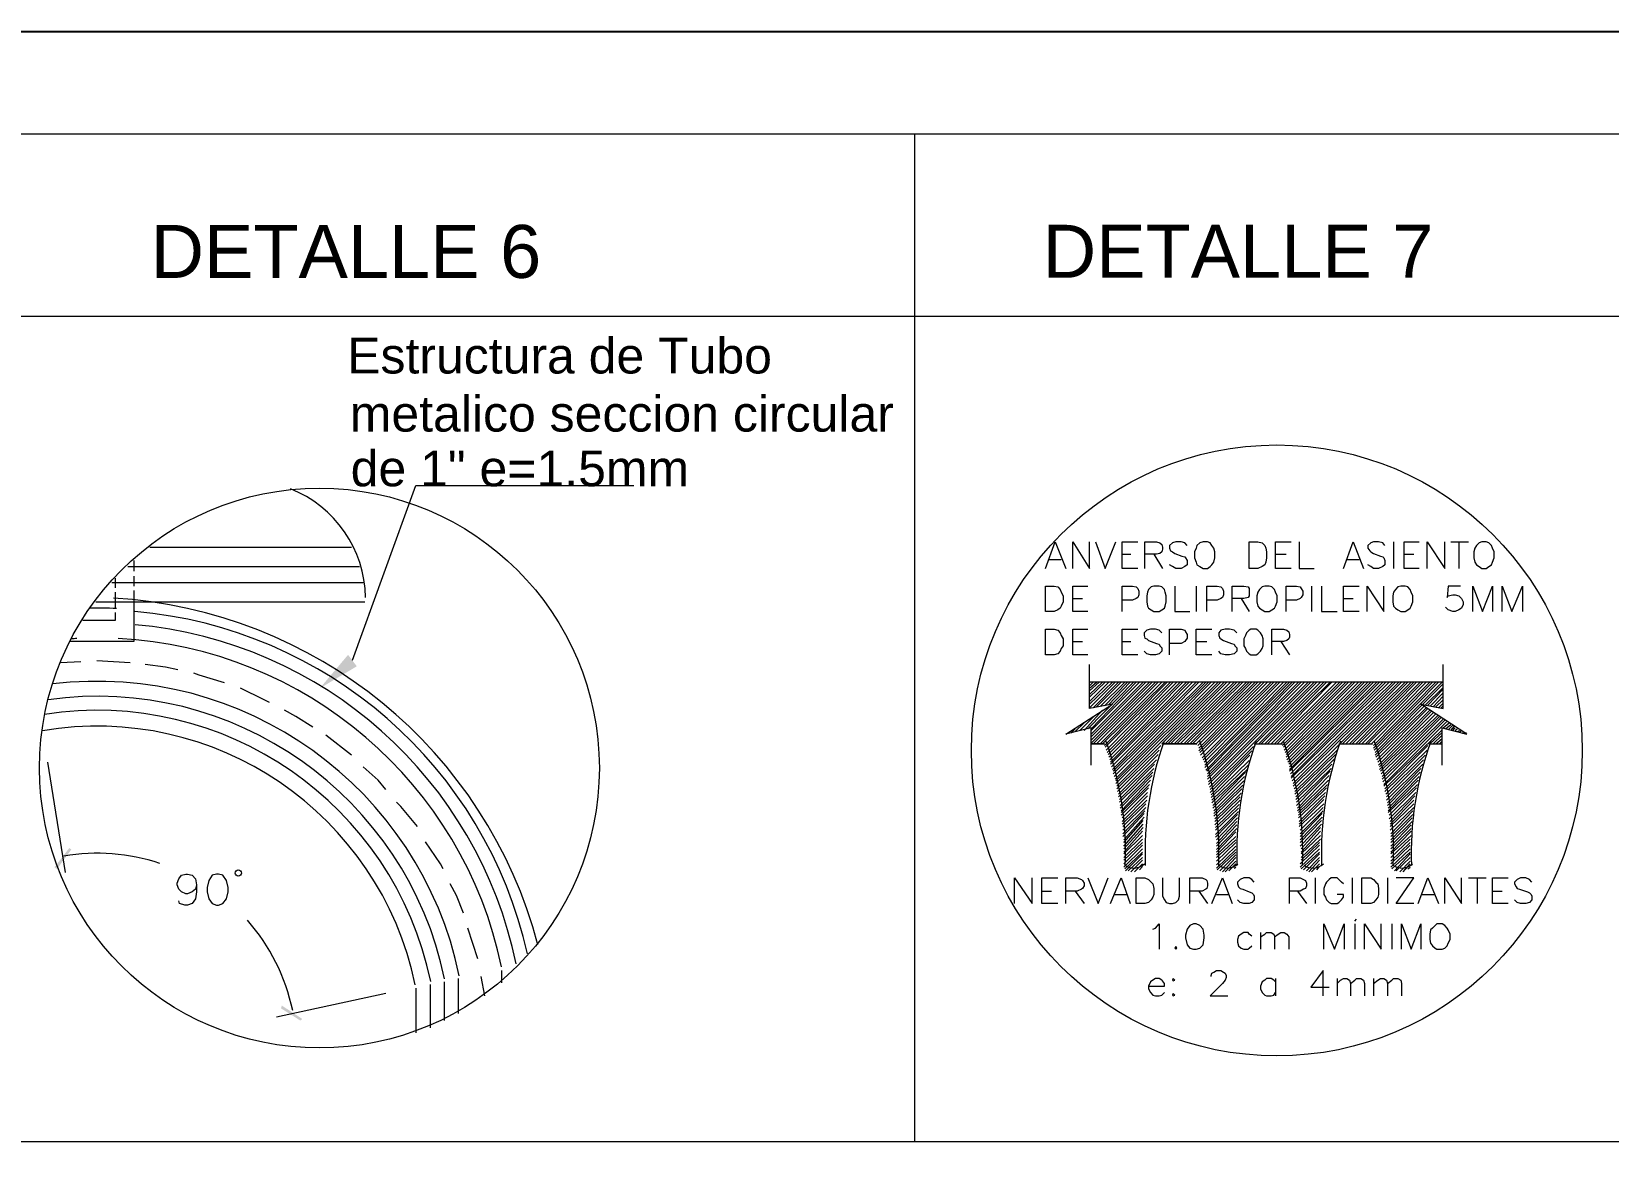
# Model space of a CAD drawing. Header units: inches. Extents: x 0.22 to 6.49, y 0.27 to 4.47.
# Drawn here: x 4.483 to 5.694, y 3.601 to 4.474 of the extents above; entities that cross this region are included whole.
import ezdxf

# ---------------------------------------------------------------- set-up
doc = ezdxf.new("R2010")
doc.units = ezdxf.units.IN
doc.header["$MEASUREMENT"] = 0
for name, color, linetype in [('PDF_PDF10_PDF9_PDF3_PDF5_0', 7, 'Continuous'), ('PDF_PDF10_PDF9_PDF3_PDF5_COTAS', 7, 'Continuous'), ('PDF_PDF10_PDF9_PDF3_PDF5_COTAS-01', 7, 'Continuous'), ('PDF_PDF10_PDF9_PDF3_PDF5_PIEZAS', 7, 'Continuous'), ('PDF_PDF10_PDF9_PDF3_PDF5_TEXTO', 7, 'Continuous'), ('PDF_Texto', 7, 'Continuous')]:
    doc.layers.add(name, color=color, linetype=linetype)
doc.layers.add('PDF_PDF10_PDF9_PDF3_PDF5_LINEAS COMPLEMENTARIAS', color=7, linetype='Continuous', true_color=0x7f7f7f)
doc.styles.add('PDF Arial', font='arial.ttf')

msp = doc.modelspace()

# ---------------------------------------------------------------- linework, layer by layer
at = {"layer": 'PDF_PDF10_PDF9_PDF3_PDF5_0', "lineweight": 5}
for points in [[(0.2955, 3.6222), (0.2955, 4.3958), (6.4104, 4.3958)], [(4.7888, 3.7427), (4.7888, 3.7095)], [(4.7996, 3.7447), (4.7996, 3.715)], [(4.8105, 3.7474), (4.8105, 3.7204)]]:
    msp.add_lwpolyline(points, dxfattribs=at)
at = {"layer": 'PDF_PDF10_PDF9_PDF3_PDF5_0', "lineweight": 13}
for points in [[(4.7293, 3.9918), (4.778, 4.1258)], [(4.5614, 4.0682), (4.5614, 4.0601)], [(4.5736, 4.0784), (4.7286, 4.0784)], [(4.5567, 4.0635), (4.7347, 4.0635)], [(4.5614, 4.0561), (4.5614, 4.0486)], [(4.5614, 4.0452), (4.5614, 4.0364), (4.5614, 4.006), (4.5127, 4.006)], [(4.5445, 4.0513), (4.7374, 4.0513)], [(4.5472, 4.0547), (4.5472, 4.0473)], [(4.5472, 4.0439), (4.5472, 4.0364), (4.5472, 4.031)], [(4.5472, 4.0283), (4.5472, 4.0222), (4.5222, 4.0222)]]:
    msp.add_lwpolyline(points, dxfattribs=at)
at = {"layer": 'PDF_PDF10_PDF9_PDF3_PDF5_0', "lineweight": 18}
for points in [[(4.5323, 4.0364), (4.7387, 4.0364)], [(4.5208, 3.9904), (4.5052, 3.9897)], [(4.5587, 3.9897), (4.533, 3.9911)], [(4.5952, 3.9843), (4.5858, 3.9864), (4.5702, 3.9884)], [(4.6311, 3.9742), (4.6115, 3.9803), (4.6074, 3.9816)], [(4.6656, 3.9593), (4.6616, 3.9613), (4.6433, 3.9701)], [(4.6988, 3.9403), (4.6859, 3.9485), (4.6771, 3.9532)], [(4.7286, 3.9187), (4.7089, 3.9342)], [(4.755, 3.8923), (4.7489, 3.8997), (4.7374, 3.9099)], [(4.7793, 3.8639), (4.7665, 3.8794), (4.7631, 3.8828)], [(4.799, 3.8314), (4.7969, 3.8354), (4.7854, 3.8523)], [(4.8145, 3.7975), (4.8091, 3.8111), (4.8044, 3.8199)], [(4.8254, 3.7623), (4.8179, 3.786)], [(4.8436, 3.7535), (4.8436, 3.7441)], [(4.8308, 3.7339), (4.8281, 3.7488)], [(4.778, 3.74), (4.778, 3.7055)]]:
    msp.add_lwpolyline(points, dxfattribs=at)
at = {"layer": 'PDF_PDF10_PDF9_PDF3_PDF5_0', "lineweight": 5}
for centre, radius in [((5.4389, 3.9224), 0.2345), ((4.7039, 3.9089), 0.2149)]:
    msp.add_circle(centre, radius, dxfattribs=at)
at = {"layer": 'PDF_PDF10_PDF9_PDF3_PDF5_0', "lineweight": 18}
for centre, radius, start, end in [((4.6477, 4.0381), 0.0917, 1.1314, 68.2747), ((4.5252, 3.6815), 0.3584, 14.8095, 86.6822), ((4.5333, 3.6916), 0.2494, 11.7719, 99.7119)]:
    msp.add_arc(centre, radius, start, end, dxfattribs=at)
at = {"layer": 'PDF_PDF10_PDF9_PDF3_PDF5_0', "lineweight": 5}
for centre, radius, start, end in [((4.5333, 3.6928), 0.3389, 87.5017, 91.0545), ((4.5333, 3.6916), 0.3387, 12.7168, 85.1), ((4.5342, 3.6823), 0.3264, 92.9234, 93.6086), ((4.5333, 3.6916), 0.3171, 11.7718, 87.0777), ((4.5333, 3.6916), 0.3286, 11.7718, 84.9299), ((4.5333, 3.6916), 0.2839, 11.7444, 96.9434), ((4.5333, 3.6916), 0.2724, 11.7719, 97.9541), ((4.5333, 3.6916), 0.2616, 11.772, 98.8714)]:
    msp.add_arc(centre, radius, start, end, dxfattribs=at)
at = {"layer": 'PDF_PDF10_PDF9_PDF3_PDF5_0', "transparency": 33554559}
msp.add_solid([(4.7326, 3.987), (4.7042, 3.9701), (4.7259, 3.9958)], dxfattribs=at)
at = {"layer": 'PDF_PDF10_PDF9_PDF3_PDF5_COTAS', "lineweight": 5}
msp.add_lwpolyline([(0.2955, 4.3958), (6.4152, 4.3958), (6.4152, 0.3492), (0.2955, 0.3492)], close=True, dxfattribs=at)
at = {"layer": 'PDF_PDF10_PDF9_PDF3_PDF5_COTAS-01', "lineweight": 13}
for points in [[(4.778, 4.1258), (4.9452, 4.1258)], [(5.2964, 3.9112), (5.2964, 3.9397), (5.2768, 3.9349), (5.3127, 3.9579), (5.2951, 3.9545), (5.2951, 3.9884)], [(5.5658, 3.9112), (5.5658, 3.9397), (5.5847, 3.9349), (5.5495, 3.9579), (5.5665, 3.9545), (5.5665, 3.9884)], [(5.2937, 3.939), (5.3289, 3.9748)], [(5.5665, 3.9748), (5.2951, 3.9748), (5.2957, 3.9748)], [(5.2951, 3.9721), (5.2978, 3.9748)], [(5.2951, 3.9701), (5.3005, 3.9748)], [(5.2951, 3.9681), (5.3025, 3.9748)], [(5.2951, 3.9654), (5.3052, 3.9748)], [(5.2951, 3.9633), (5.3072, 3.9748)], [(5.2951, 3.96), (5.3099, 3.9748)], [(5.2951, 3.9579), (5.3127, 3.9748)], [(5.2951, 3.9552), (5.3147, 3.9748)], [(5.2964, 3.939), (5.3309, 3.9748)], [(5.2964, 3.9376), (5.3336, 3.9748)], [(5.2964, 3.9349), (5.3363, 3.9748)], [(5.2964, 3.9329), (5.3384, 3.9748)], [(5.2964, 3.9302), (5.3411, 3.9748)], [(5.2964, 3.9281), (5.3431, 3.9748)], [(5.2978, 3.9552), (5.3174, 3.9748)], [(5.2978, 3.9275), (5.3458, 3.9748)], [(5.3005, 3.9559), (5.3194, 3.9748)], [(5.3005, 3.9275), (5.3478, 3.9748)], [(5.3032, 3.9275), (5.3506, 3.9748)], [(5.3039, 3.9566), (5.3221, 3.9748)], [(5.3052, 3.9275), (5.3533, 3.9748)], [(5.3066, 3.9566), (5.3242, 3.9748)], [(5.3066, 3.9261), (5.3546, 3.9748)], [(5.3072, 3.9248), (5.3573, 3.9748)], [(5.3079, 3.9227), (5.3594, 3.9748)], [(5.3086, 3.9207), (5.3621, 3.9748)], [(5.3093, 3.9572), (5.3262, 3.9748)], [(5.3093, 3.9193), (5.3648, 3.9748)], [(5.3099, 3.9173), (5.3668, 3.9748)], [(5.3106, 3.9153), (5.3695, 3.9748)], [(5.3113, 3.9133), (5.3715, 3.9748)], [(5.3113, 3.9119), (5.3742, 3.9748)], [(5.312, 3.9099), (5.377, 3.9748)], [(5.3127, 3.9078), (5.379, 3.9748)], [(5.3133, 3.9065), (5.3824, 3.9748)], [(5.3133, 3.9045), (5.3844, 3.9748)], [(5.314, 3.9024), (5.3864, 3.9748)], [(5.3147, 3.9004), (5.3885, 3.9748)], [(5.3154, 3.899), (5.3912, 3.9748)], [(5.3154, 3.897), (5.3939, 3.9748)], [(5.316, 3.895), (5.3959, 3.9748)], [(5.3506, 3.9275), (5.3776, 3.9275), (5.3506, 3.9275), (5.3986, 3.9748)], [(5.3533, 3.9275), (5.4006, 3.9748)], [(5.3553, 3.9275), (5.4033, 3.9748)], [(5.3573, 3.9275), (5.4061, 3.9748)], [(5.36, 3.9275), (5.4081, 3.9748)], [(5.3621, 3.9275), (5.4108, 3.9748)], [(5.3648, 3.9275), (5.4128, 3.9748)], [(5.3675, 3.9275), (5.4155, 3.9748)], [(5.3695, 3.9275), (5.4176, 3.9748)], [(5.3722, 3.9275), (5.4196, 3.9748)], [(5.3742, 3.9275), (5.4223, 3.9748)], [(5.377, 3.9275), (5.4243, 3.9748)], [(5.3783, 3.9261), (5.427, 3.9748)], [(5.379, 3.9241), (5.4291, 3.9748)], [(5.379, 3.9221), (5.4318, 3.9748)], [(5.3797, 3.9207), (5.4345, 3.9748)], [(5.3803, 3.9187), (5.4365, 3.9748)], [(5.3817, 3.9166), (5.4392, 3.9748)], [(5.3824, 3.9153), (5.4412, 3.9748)], [(5.383, 3.9133), (5.444, 3.9748)], [(5.3837, 3.9112), (5.4467, 3.9748)], [(5.3837, 3.9092), (5.4487, 3.9748)], [(5.3844, 3.9072), (5.4507, 3.9748)], [(5.3851, 3.9065), (5.4528, 3.9748)], [(5.3857, 3.9045), (5.4555, 3.9748)], [(5.3857, 3.9024), (5.4575, 3.9748)], [(5.3857, 3.9004), (5.4602, 3.9748)], [(5.3864, 3.8984), (5.4629, 3.9748)], [(5.3864, 3.8963), (5.4649, 3.9748)], [(5.3871, 3.8943), (5.4676, 3.9748)], [(5.4223, 3.9275), (5.4697, 3.9748)], [(5.425, 3.9275), (5.4724, 3.9748)], [(5.427, 3.9275), (5.4751, 3.9748)], [(5.4297, 3.9275), (5.4771, 3.9748)], [(5.4318, 3.9275), (5.4798, 3.9748)], [(5.4345, 3.9275), (5.4812, 3.9748)], [(5.4372, 3.9275), (5.4846, 3.9748)], [(5.4392, 3.9275), (5.4873, 3.9748)], [(5.4419, 3.9275), (5.4893, 3.9748)], [(5.4433, 3.9261), (5.492, 3.9748)], [(5.444, 3.9248), (5.494, 3.9748)], [(5.4446, 3.9227), (5.4967, 3.9748)], [(5.4453, 3.9207), (5.4988, 3.9748)], [(5.446, 3.9193), (5.5015, 3.9748)], [(5.446, 3.9173), (5.5042, 3.9748)], [(5.4467, 3.9153), (5.5062, 3.9748)], [(5.4473, 3.9133), (5.5089, 3.9748)], [(5.448, 3.9119), (5.511, 3.9748)], [(5.4487, 3.9099), (5.513, 3.9748)], [(5.4487, 3.9078), (5.5157, 3.9748)], [(5.4487, 3.9065), (5.5177, 3.9748)], [(5.4494, 3.9045), (5.5204, 3.9748)], [(5.45, 3.9024), (5.5225, 3.9748)], [(5.45, 3.9011), (5.5252, 3.9748)], [(5.4507, 3.899), (5.5279, 3.9748)], [(5.4514, 3.897), (5.5299, 3.9748)], [(5.4514, 3.895), (5.5326, 3.9748)], [(5.4873, 3.9275), (5.5346, 3.9748)], [(5.4893, 3.9275), (5.5374, 3.9748)], [(5.492, 3.9275), (5.5394, 3.9748)], [(5.4947, 3.9275), (5.5421, 3.9748)], [(5.4967, 3.9275), (5.5441, 3.9748)], [(5.4995, 3.9275), (5.5462, 3.9748)], [(5.5015, 3.9275), (5.5489, 3.9748)], [(5.5042, 3.9275), (5.5509, 3.9748)], [(5.5069, 3.9275), (5.5536, 3.9748)], [(5.5089, 3.9275), (5.5563, 3.9748)], [(5.5116, 3.9275), (5.5583, 3.9748)], [(5.513, 3.9261), (5.561, 3.9748)], [(5.513, 3.9241), (5.5631, 3.9748)], [(5.5137, 3.9227), (5.5658, 3.9748)], [(5.5509, 3.9579), (5.5665, 3.9735)], [(5.5529, 3.9572), (5.5665, 3.9708)], [(5.5549, 3.9572), (5.5665, 3.9694)], [(5.557, 3.9566), (5.5665, 3.9667)], [(5.559, 3.9559), (5.5665, 3.964)], [(5.561, 3.9559), (5.5665, 3.9613)], [(5.2876, 3.9376), (5.2984, 3.9485)], [(5.291, 3.9376), (5.3052, 3.9532)], [(5.5143, 3.9207), (5.5502, 3.9572)], [(5.5143, 3.9187), (5.5522, 3.9566)], [(5.515, 3.9173), (5.5536, 3.9552)], [(5.5157, 3.9153), (5.5549, 3.9545)], [(5.5164, 3.9133), (5.5563, 3.9532)], [(5.517, 3.9112), (5.5577, 3.9525)], [(5.5177, 3.9099), (5.559, 3.9512)], [(5.5177, 3.9078), (5.561, 3.9505)], [(5.5184, 3.9065), (5.5624, 3.9491)], [(5.5191, 3.9045), (5.5637, 3.9485)], [(5.5198, 3.9024), (5.5651, 3.9478)], [(5.5631, 3.9552), (5.5665, 3.9586)], [(5.5651, 3.9552), (5.5665, 3.9566)], [(5.2808, 3.9356), (5.2842, 3.939)], [(5.2842, 3.9369), (5.291, 3.9437)], [(5.5198, 3.9004), (5.5665, 3.9464)], [(5.5204, 3.8984), (5.5678, 3.9457)], [(5.5211, 3.8963), (5.5692, 3.9444)], [(5.5211, 3.895), (5.5658, 3.9383)], [(5.5563, 3.9275), (5.5658, 3.9363)], [(5.5665, 3.9397), (5.5712, 3.9437)], [(5.5685, 3.939), (5.5725, 3.9424)], [(5.5705, 3.9383), (5.5739, 3.9417)], [(5.5725, 3.9376), (5.5753, 3.941)], [(5.5739, 3.9376), (5.5759, 3.9397)], [(5.5759, 3.9376), (5.5773, 3.939)], [(5.5773, 3.9369), (5.5793, 3.9376)], [(5.5793, 3.9363), (5.5807, 3.9376)], [(5.5813, 3.9356), (5.582, 3.9363)], [(5.3066, 3.9275), (5.2964, 3.9275), (5.3066, 3.9275)], [(5.316, 3.893), (5.3499, 3.9261)], [(5.3167, 3.8909), (5.3485, 3.9227)], [(5.3878, 3.8923), (5.4209, 3.9254)], [(5.4216, 3.9275), (5.4433, 3.9275)], [(5.4521, 3.893), (5.4866, 3.9268)], [(5.4528, 3.8909), (5.4852, 3.9227)], [(5.4866, 3.9275), (5.5123, 3.9275)], [(5.5218, 3.893), (5.5549, 3.9261)], [(5.5218, 3.8909), (5.5543, 3.9227)], [(5.5556, 3.9275), (5.5658, 3.9275)], [(5.559, 3.9275), (5.5658, 3.9342)], [(5.561, 3.9275), (5.5658, 3.9315)], [(5.5637, 3.9275), (5.5658, 3.9295)], [(4.4951, 3.9133), (4.5086, 3.8287)], [(5.3174, 3.8889), (5.3478, 3.9193)], [(5.3174, 3.8869), (5.3465, 3.9153)], [(5.3181, 3.8848), (5.3451, 3.9119)], [(5.3878, 3.8902), (5.4196, 3.9221)], [(5.3885, 3.8882), (5.4182, 3.9187)], [(5.3885, 3.8862), (5.4176, 3.9146)], [(5.3891, 3.8842), (5.4169, 3.9112)], [(5.4528, 3.8889), (5.4839, 3.9193)], [(5.4534, 3.8869), (5.4832, 3.916)], [(5.4534, 3.8848), (5.4812, 3.9119)], [(5.5225, 3.8889), (5.5529, 3.9187)], [(5.5231, 3.8869), (5.5516, 3.9153)], [(5.5231, 3.8842), (5.5509, 3.9119)], [(5.3181, 3.8828), (5.3445, 3.9085)], [(5.3187, 3.8801), (5.3438, 3.9058)], [(5.3187, 3.8781), (5.3431, 3.9031)], [(5.3194, 3.876), (5.3418, 3.8997)], [(5.3891, 3.8821), (5.4162, 3.9078)], [(5.3898, 3.8801), (5.4149, 3.9058)], [(5.3898, 3.8781), (5.4142, 3.9024)], [(5.3905, 3.876), (5.4135, 3.899)], [(5.4541, 3.8828), (5.4805, 3.9085)], [(5.4541, 3.8801), (5.4798, 3.9065)], [(5.4548, 3.8781), (5.4791, 3.9031)], [(5.4548, 3.876), (5.4785, 3.8997)], [(5.5238, 3.8821), (5.5495, 3.9085)], [(5.5238, 3.8801), (5.5489, 3.9058)], [(5.5245, 3.8781), (5.5482, 3.9024)], [(5.5245, 3.876), (5.5475, 3.8997)], [(5.3194, 3.8747), (5.3411, 3.8963)], [(5.3194, 3.8726), (5.3404, 3.8936)], [(5.3201, 3.8706), (5.3397, 3.8902)], [(5.3201, 3.8679), (5.3397, 3.8875)], [(5.3905, 3.874), (5.4128, 3.8957)], [(5.3905, 3.872), (5.4121, 3.893)], [(5.3912, 3.8699), (5.4115, 3.8896)], [(5.3912, 3.8679), (5.4108, 3.8869)], [(5.4555, 3.8747), (5.4778, 3.8963)], [(5.4555, 3.8726), (5.4771, 3.8936)], [(5.4555, 3.8706), (5.4764, 3.8902)], [(5.4561, 3.8679), (5.4758, 3.8875)], [(5.5245, 3.8747), (5.5468, 3.8963)], [(5.5252, 3.8726), (5.5462, 3.8936)], [(5.5252, 3.8699), (5.5455, 3.8902)], [(5.5258, 3.8679), (5.5448, 3.8875)], [(5.3201, 3.8659), (5.339, 3.8842)], [(5.3208, 3.8639), (5.3384, 3.8814)], [(5.3208, 3.8611), (5.3384, 3.8787)], [(5.3208, 3.8584), (5.3377, 3.876)], [(5.3208, 3.8564), (5.337, 3.874)], [(5.3912, 3.8652), (5.4108, 3.8842)], [(5.3918, 3.8632), (5.4101, 3.8808)], [(5.3918, 3.8611), (5.4094, 3.8781)], [(5.3918, 3.8578), (5.4094, 3.8754)], [(5.4561, 3.8659), (5.4751, 3.8848)], [(5.4561, 3.8639), (5.4751, 3.8814)], [(5.4568, 3.8611), (5.4744, 3.8787)], [(5.4568, 3.8584), (5.4744, 3.876)], [(5.4568, 3.8564), (5.4737, 3.874)], [(5.5258, 3.8659), (5.5441, 3.8842)], [(5.5258, 3.8639), (5.5441, 3.8814)], [(5.5258, 3.8611), (5.5441, 3.8787)], [(5.5265, 3.8584), (5.5434, 3.876)], [(5.3215, 3.8537), (5.337, 3.8713)], [(5.3215, 3.8517), (5.3363, 3.8686)], [(5.3215, 3.849), (5.3363, 3.8659)], [(5.3215, 3.8469), (5.3363, 3.8632)], [(5.3918, 3.8557), (5.4088, 3.8733)], [(5.3925, 3.8537), (5.4088, 3.8706)], [(5.3925, 3.851), (5.4081, 3.8679)], [(5.3925, 3.849), (5.4081, 3.8652)], [(5.3925, 3.8463), (5.4081, 3.8625)], [(5.4568, 3.8537), (5.4737, 3.8713)], [(5.4568, 3.8517), (5.4731, 3.8686)], [(5.4568, 3.849), (5.4731, 3.8659)], [(5.4575, 3.8469), (5.4724, 3.8632)], [(5.5265, 3.8564), (5.5434, 3.8733)], [(5.5265, 3.8537), (5.5428, 3.8706)], [(5.5265, 3.8517), (5.5428, 3.8679)], [(5.5265, 3.849), (5.5421, 3.8652)], [(5.5265, 3.8469), (5.5421, 3.8625)], [(5.3215, 3.8442), (5.3357, 3.8605)], [(5.3215, 3.8429), (5.3357, 3.8571)], [(5.3215, 3.8402), (5.3357, 3.8544)], [(5.3215, 3.8381), (5.3357, 3.8517)], [(5.3925, 3.8442), (5.4074, 3.8598)], [(5.3925, 3.8422), (5.4074, 3.8564)], [(5.3925, 3.8402), (5.4074, 3.8537)], [(5.3925, 3.8375), (5.4074, 3.8517)], [(5.4575, 3.8442), (5.4724, 3.8605)], [(5.4575, 3.8429), (5.4724, 3.8571)], [(5.4575, 3.8402), (5.4724, 3.8544)], [(5.4575, 3.8381), (5.4717, 3.8517)], [(5.5265, 3.8442), (5.5421, 3.8605)], [(5.5265, 3.8429), (5.5421, 3.8571)], [(5.5265, 3.8402), (5.5414, 3.8544)], [(5.5265, 3.8375), (5.5414, 3.8517)], [(5.3215, 3.8354), (5.3357, 3.8496)], [(5.3215, 3.8327), (5.3357, 3.8469)], [(5.3221, 3.8314), (5.3357, 3.8442)], [(5.3228, 3.83), (5.3357, 3.8429)], [(5.3248, 3.83), (5.3357, 3.8402)], [(5.3269, 3.8293), (5.3357, 3.8381)], [(5.3925, 3.8347), (5.4074, 3.849)], [(5.3925, 3.832), (5.4074, 3.8463)], [(5.3932, 3.8307), (5.4074, 3.8442)], [(5.3952, 3.83), (5.4074, 3.8422)], [(5.3973, 3.8293), (5.4074, 3.8402)], [(5.4568, 3.8354), (5.4717, 3.8496)], [(5.4568, 3.8327), (5.4717, 3.8469)], [(5.4575, 3.8314), (5.4717, 3.8442)], [(5.4595, 3.8307), (5.4717, 3.8429)], [(5.4616, 3.83), (5.4717, 3.8402)], [(5.4636, 3.8293), (5.4717, 3.8381)], [(5.5265, 3.8354), (5.5414, 3.8496)], [(5.5265, 3.8327), (5.5414, 3.8469)], [(5.5272, 3.8314), (5.5414, 3.8442)], [(5.5292, 3.83), (5.5414, 3.8429)], [(5.5306, 3.83), (5.5414, 3.8402)], [(5.3296, 3.8293), (5.3357, 3.8354)], [(5.3336, 3.8307), (5.3357, 3.8334)], [(5.3993, 3.8293), (5.4074, 3.8375)], [(5.402, 3.83), (5.4074, 3.8354)], [(5.4061, 3.832), (5.4074, 3.8327)], [(5.4656, 3.8293), (5.4717, 3.8354)], [(5.4697, 3.8307), (5.4717, 3.8334)], [(5.5333, 3.8293), (5.5414, 3.8375)], [(5.536, 3.8293), (5.5414, 3.8354)], [(5.5394, 3.8314), (5.5414, 3.8327)], [(4.755, 3.7359), (4.671, 3.7177)]]:
    msp.add_lwpolyline(points, dxfattribs=at)
at = {"layer": 'PDF_PDF10_PDF9_PDF3_PDF5_COTAS-01', "lineweight": 18}
msp.add_lwpolyline([(4.6095, 3.8192), (4.6088, 3.8158), (4.6061, 3.8138), (4.6027, 3.8124), (4.6013, 3.8124), (4.598, 3.8138), (4.5959, 3.8158), (4.5946, 3.8192), (4.5946, 3.8205), (4.5959, 3.8239), (4.598, 3.8266), (4.6013, 3.8273), (4.6027, 3.8273), (4.6061, 3.8266), (4.6088, 3.8239), (4.6095, 3.8192), (4.6095, 3.8138), (4.6088, 3.8084), (4.6061, 3.805), (4.6027, 3.8036), (4.6007, 3.8036), (4.5966, 3.805), (4.5959, 3.807)], dxfattribs=at)
msp.add_lwpolyline([(4.625, 3.8273), (4.6216, 3.8266), (4.6189, 3.8226), (4.6176, 3.8172), (4.6176, 3.8138), (4.6189, 3.8084), (4.6216, 3.805), (4.625, 3.8036), (4.6264, 3.8036), (4.6298, 3.805), (4.6325, 3.8084), (4.6338, 3.8138), (4.6338, 3.8172), (4.6325, 3.8226), (4.6298, 3.8266), (4.6264, 3.8273)], close=True, dxfattribs=at)
msp.add_circle((4.6416, 3.8283), 0.00237, dxfattribs=at)
at = {"layer": 'PDF_PDF10_PDF9_PDF3_PDF5_COTAS-01', "lineweight": 13}
for centre, radius, start, end in [((5.0707, 3.8439), 0.2521, 357.7369, 19.8136), ((5.5898, 3.8446), 0.2521, 160.3182, 182.3948), ((5.1424, 3.8446), 0.2521, 357.6052, 19.6818), ((5.6602, 3.8439), 0.2521, 160.1864, 182.2631), ((5.2067, 3.8446), 0.2521, 357.6052, 19.6818), ((5.7252, 3.8446), 0.2521, 160.3182, 182.3948), ((5.2764, 3.8446), 0.2521, 357.561, 19.638), ((5.7942, 3.8439), 0.2521, 160.1864, 182.2631), ((4.5333, 3.6916), 0.1519, 71.5379, 99.7115), ((5.3292, 3.8439), 0.0118, 233.7933, 313.0393), ((5.401, 3.8439), 0.0118, 233.7933, 313.0393), ((5.4666, 3.8439), 0.0118, 233.7933, 313.0393), ((5.535, 3.8439), 0.0118, 233.7933, 313.0393), ((4.5347, 3.6916), 0.1519, 11.8324, 41.4018)]:
    msp.add_arc(centre, radius, start, end, dxfattribs=at)
at = {"layer": 'PDF_PDF10_PDF9_PDF3_PDF5_COTAS-01', "transparency": 33554559}
for points in [[(5.5841, 3.9363), (5.5847, 3.9356), (5.5834, 3.9356)], [(5.5847, 3.9356), (5.5834, 3.9356), (5.5847, 3.9349)], [(5.5834, 3.9356), (5.5847, 3.9349), (5.5841, 3.9349)], [(5.5847, 3.9363), (5.5841, 3.9363), (5.5847, 3.9356)], [(4.512, 3.8476), (4.5025, 3.8314), (4.5005, 3.8327)], [(4.5134, 3.8463), (4.512, 3.8476), (4.5025, 3.8314)], [(4.6751, 3.7265), (4.6744, 3.7244), (4.6907, 3.7163)], [(4.6744, 3.7244), (4.6907, 3.7163), (4.6893, 3.715)]]:
    msp.add_solid(points, dxfattribs=at)
at = {"layer": 'PDF_PDF10_PDF9_PDF3_PDF5_LINEAS COMPLEMENTARIAS', "lineweight": 5}
for points in [[(5.1611, 3.6222), (5.1611, 4.3958)], [(0.2955, 4.2557), (6.4104, 4.2557)], [(0.2955, 3.6222), (6.4104, 3.6222)]]:
    msp.add_lwpolyline(points, dxfattribs=at)
at = {"layer": 'PDF_PDF10_PDF9_PDF3_PDF5_PIEZAS', "lineweight": 25}
msp.add_lwpolyline([(6.4943, 4.4743), (6.4943, 0.2707), (0.217, 0.2707), (0.217, 4.4743)], close=True, dxfattribs=at)
at = {"layer": 'PDF_PDF10_PDF9_PDF3_PDF5_TEXTO', "lineweight": 18}
for points in [[(5.2612, 4.0622), (5.2687, 4.0825), (5.2768, 4.0622)], [(5.2822, 4.0622), (5.2822, 4.0825), (5.2951, 4.0622), (5.2951, 4.0825)], [(5.2998, 4.0825), (5.3072, 4.0622), (5.3154, 4.0825)], [(5.3323, 4.0622), (5.3201, 4.0622), (5.3201, 4.0825), (5.3323, 4.0825)], [(5.3377, 4.0622), (5.3377, 4.0825), (5.3465, 4.0825), (5.3492, 4.0818), (5.3506, 4.0804), (5.3512, 4.0784), (5.3512, 4.077), (5.3506, 4.075), (5.3492, 4.0737), (5.3465, 4.073), (5.3377, 4.073)], [(5.3702, 4.0798), (5.3682, 4.0818), (5.3654, 4.0825), (5.3614, 4.0825), (5.3587, 4.0818), (5.3566, 4.0798), (5.3566, 4.0777), (5.3573, 4.0757), (5.3587, 4.075), (5.3607, 4.0737), (5.3661, 4.0716), (5.3682, 4.071), (5.3688, 4.0703), (5.3702, 4.0682), (5.3702, 4.0649), (5.3682, 4.0635), (5.3654, 4.0622), (5.3614, 4.0622), (5.3587, 4.0635), (5.3566, 4.0649)], [(5.45, 4.0622), (5.4379, 4.0622), (5.4379, 4.0825), (5.45, 4.0825)], [(5.4561, 4.0825), (5.4561, 4.0622), (5.4676, 4.0622)], [(5.49, 4.0622), (5.4974, 4.0825), (5.5055, 4.0622)], [(5.5218, 4.0798), (5.5204, 4.0818), (5.517, 4.0825), (5.513, 4.0825), (5.511, 4.0818), (5.5089, 4.0798), (5.5089, 4.0777), (5.5103, 4.0757), (5.511, 4.075), (5.513, 4.0737), (5.5184, 4.0716), (5.5204, 4.071), (5.5211, 4.0703), (5.5218, 4.0682), (5.5218, 4.0649), (5.5204, 4.0635), (5.517, 4.0622), (5.513, 4.0622), (5.511, 4.0635), (5.5089, 4.0649)], [(5.5286, 4.0825), (5.5286, 4.0622)], [(5.5482, 4.0622), (5.5367, 4.0622), (5.5367, 4.0825), (5.5482, 4.0825)], [(5.5543, 4.0622), (5.5543, 4.0825), (5.5678, 4.0622), (5.5678, 4.0825)], [(5.5725, 4.0825), (5.5861, 4.0825)], [(5.5786, 4.0825), (5.5786, 4.0622)], [(5.2639, 4.0689), (5.2734, 4.0689)], [(5.3201, 4.073), (5.3269, 4.073)], [(5.3445, 4.073), (5.3512, 4.0622)], [(5.4379, 4.073), (5.446, 4.073)], [(5.4927, 4.0689), (5.5022, 4.0689)], [(5.5367, 4.073), (5.5441, 4.073)], [(5.2937, 4.029), (5.2822, 4.029), (5.2822, 4.0486), (5.2937, 4.0486)], [(5.3201, 4.029), (5.3201, 4.0486), (5.3282, 4.0486), (5.3309, 4.0479), (5.3323, 4.0466), (5.333, 4.0446), (5.333, 4.0418), (5.3323, 4.0398), (5.3309, 4.0391), (5.3282, 4.0378), (5.3201, 4.0378)], [(5.3607, 4.0486), (5.3607, 4.029), (5.3722, 4.029)], [(5.377, 4.0486), (5.377, 4.029)], [(5.3851, 4.029), (5.3851, 4.0486), (5.3932, 4.0486), (5.3959, 4.0479), (5.3973, 4.0466), (5.3979, 4.0446), (5.3979, 4.0418), (5.3973, 4.0398), (5.3959, 4.0391), (5.3932, 4.0378), (5.3851, 4.0378)], [(5.4047, 4.029), (5.4047, 4.0486), (5.4135, 4.0486), (5.4169, 4.0479), (5.4176, 4.0466), (5.4176, 4.0446), (5.4176, 4.0432), (5.4176, 4.0412), (5.4169, 4.0398), (5.4135, 4.0391), (5.4047, 4.0391)], [(5.446, 4.029), (5.446, 4.0486), (5.4541, 4.0486), (5.4568, 4.0479), (5.4575, 4.0466), (5.4588, 4.0446), (5.4588, 4.0418), (5.4575, 4.0398), (5.4568, 4.0391), (5.4541, 4.0378), (5.446, 4.0378)], [(5.4656, 4.0486), (5.4656, 4.029)], [(5.4731, 4.0486), (5.4731, 4.029), (5.4852, 4.029)], [(5.5022, 4.029), (5.49, 4.029), (5.49, 4.0486), (5.5022, 4.0486)], [(5.5082, 4.029), (5.5082, 4.0486), (5.5211, 4.029), (5.5211, 4.0486)], [(5.58, 4.0486), (5.5705, 4.0486), (5.5698, 4.0398), (5.5705, 4.0412), (5.5739, 4.0418), (5.5759, 4.0418), (5.5786, 4.0412), (5.5807, 4.0391), (5.582, 4.0364), (5.582, 4.0344), (5.5807, 4.0317), (5.5786, 4.0303), (5.5759, 4.029), (5.5739, 4.029), (5.5705, 4.0303), (5.5698, 4.031), (5.5685, 4.0324)], [(5.5895, 4.029), (5.5895, 4.0486), (5.5969, 4.029), (5.6044, 4.0486), (5.6044, 4.029)], [(5.6118, 4.029), (5.6118, 4.0486), (5.6192, 4.029), (5.6274, 4.0486), (5.6274, 4.029)], [(5.2822, 4.0391), (5.2896, 4.0391)], [(5.4115, 4.0391), (5.4176, 4.029)], [(5.49, 4.0391), (5.4974, 4.0391)], [(5.2937, 3.9958), (5.2822, 3.9958), (5.2822, 4.0155), (5.2937, 4.0155)], [(5.3323, 3.9958), (5.3201, 3.9958), (5.3201, 4.0155), (5.3323, 4.0155)], [(5.3506, 4.0127), (5.3485, 4.0148), (5.3458, 4.0155), (5.3418, 4.0155), (5.339, 4.0148), (5.337, 4.0127), (5.337, 4.0107), (5.3377, 4.0087), (5.339, 4.008), (5.3404, 4.0067), (5.3465, 4.0046), (5.3485, 4.0039), (5.3492, 4.0026), (5.3506, 4.0012), (5.3506, 3.9985), (5.3485, 3.9965), (5.3458, 3.9958), (5.3418, 3.9958), (5.339, 3.9965), (5.337, 3.9985)], [(5.3566, 3.9958), (5.3566, 4.0155), (5.3654, 4.0155), (5.3682, 4.0148), (5.3688, 4.0134), (5.3702, 4.0114), (5.3702, 4.0087), (5.3688, 4.0067), (5.3682, 4.006), (5.3654, 4.0046), (5.3566, 4.0046)], [(5.3891, 3.9958), (5.377, 3.9958), (5.377, 4.0155), (5.3891, 4.0155)], [(5.4081, 4.0127), (5.4061, 4.0148), (5.4027, 4.0155), (5.3993, 4.0155), (5.3959, 4.0148), (5.3945, 4.0127), (5.3945, 4.0107), (5.3952, 4.0087), (5.3959, 4.008), (5.3979, 4.0067), (5.404, 4.0046), (5.4061, 4.0039), (5.4067, 4.0026), (5.4081, 4.0012), (5.4081, 3.9985), (5.4061, 3.9965), (5.4027, 3.9958), (5.3993, 3.9958), (5.3959, 3.9965), (5.3945, 3.9985)], [(5.4352, 3.9958), (5.4352, 4.0155), (5.444, 4.0155), (5.4467, 4.0148), (5.448, 4.0134), (5.4487, 4.0114), (5.4487, 4.0094), (5.448, 4.008), (5.4467, 4.0067), (5.444, 4.006), (5.4352, 4.006)], [(5.2822, 4.006), (5.2896, 4.006)], [(5.3201, 4.006), (5.3269, 4.006)], [(5.377, 4.006), (5.3851, 4.006)], [(5.4419, 4.006), (5.4487, 3.9958)], [(5.2375, 3.805), (5.2375, 3.8246), (5.2511, 3.805), (5.2511, 3.8246)], [(5.2707, 3.805), (5.2585, 3.805), (5.2585, 3.8246), (5.2707, 3.8246)], [(5.2585, 3.8144), (5.266, 3.8144)], [(5.2768, 3.805), (5.2768, 3.8246), (5.2856, 3.8246), (5.289, 3.8232), (5.2896, 3.8226), (5.291, 3.8205), (5.291, 3.8185), (5.2896, 3.8165), (5.289, 3.8158), (5.2856, 3.8144), (5.2768, 3.8144)], [(5.2842, 3.8144), (5.291, 3.805)], [(5.2937, 3.8246), (5.3018, 3.805), (5.3093, 3.8246)], [(5.3113, 3.805), (5.3194, 3.8246), (5.3262, 3.805)], [(5.3512, 3.8246), (5.3512, 3.8104), (5.3526, 3.8077), (5.3539, 3.8056), (5.3566, 3.805), (5.3587, 3.805), (5.3614, 3.8056), (5.3634, 3.8077), (5.3641, 3.8104), (5.3641, 3.8246)], [(5.3722, 3.805), (5.3722, 3.8246), (5.3817, 3.8246), (5.3844, 3.8232), (5.3851, 3.8226), (5.3857, 3.8205), (5.3857, 3.8185), (5.3851, 3.8165), (5.3844, 3.8158), (5.3817, 3.8144), (5.3722, 3.8144)], [(5.379, 3.8144), (5.3857, 3.805)], [(5.3891, 3.805), (5.3973, 3.8246), (5.4047, 3.805)], [(5.4216, 3.8212), (5.4196, 3.8232), (5.4176, 3.8246), (5.4135, 3.8246), (5.4108, 3.8232), (5.4088, 3.8212), (5.4088, 3.8199), (5.4094, 3.8178), (5.4108, 3.8165), (5.4128, 3.8158), (5.4176, 3.8138), (5.4196, 3.8131), (5.4209, 3.8117), (5.4216, 3.8104), (5.4216, 3.8077), (5.4196, 3.8056), (5.4176, 3.805), (5.4135, 3.805), (5.4108, 3.8056), (5.4088, 3.8077)], [(5.4487, 3.805), (5.4487, 3.8246), (5.4568, 3.8246), (5.4595, 3.8232), (5.4609, 3.8226), (5.4616, 3.8205), (5.4616, 3.8185), (5.4609, 3.8165), (5.4595, 3.8158), (5.4568, 3.8144), (5.4487, 3.8144)], [(5.4548, 3.8144), (5.4616, 3.805)], [(5.4683, 3.8246), (5.4683, 3.805)], [(5.49, 3.8199), (5.4886, 3.8212), (5.4866, 3.8232), (5.4852, 3.8246), (5.4805, 3.8246), (5.4791, 3.8232), (5.4771, 3.8212), (5.4764, 3.8199), (5.4751, 3.8165), (5.4751, 3.8117), (5.4764, 3.8097), (5.4771, 3.8077), (5.4791, 3.8056), (5.4805, 3.805), (5.4852, 3.805), (5.4866, 3.8056), (5.4886, 3.8077), (5.49, 3.8097), (5.49, 3.8117), (5.4852, 3.8117)], [(5.4967, 3.8246), (5.4967, 3.805)], [(5.5238, 3.8246), (5.5238, 3.805)], [(5.5441, 3.805), (5.5306, 3.805), (5.5441, 3.8246), (5.5306, 3.8246)], [(5.5475, 3.805), (5.5549, 3.8246), (5.5631, 3.805)], [(5.5678, 3.805), (5.5678, 3.8246), (5.5807, 3.805), (5.5807, 3.8246)], [(5.5861, 3.8246), (5.5996, 3.8246)], [(5.5928, 3.8246), (5.5928, 3.805)], [(5.6165, 3.805), (5.6044, 3.805), (5.6044, 3.8246), (5.6165, 3.8246)], [(5.6044, 3.8144), (5.6118, 3.8144)], [(5.6348, 3.8212), (5.6328, 3.8232), (5.6301, 3.8246), (5.626, 3.8246), (5.6233, 3.8232), (5.6213, 3.8212), (5.6213, 3.8199), (5.6226, 3.8178), (5.6233, 3.8165), (5.6253, 3.8158), (5.6314, 3.8138), (5.6328, 3.8131), (5.6341, 3.8117), (5.6348, 3.8104), (5.6348, 3.8077), (5.6328, 3.8056), (5.6301, 3.805), (5.626, 3.805), (5.6233, 3.8056), (5.6213, 3.8077)], [(5.314, 3.8117), (5.3235, 3.8117)], [(5.3925, 3.8117), (5.402, 3.8117)], [(5.5502, 3.8117), (5.5604, 3.8117)], [(5.3438, 3.7853), (5.3458, 3.786), (5.3485, 3.7894), (5.3485, 3.7698)], [(5.4751, 3.7698), (5.4751, 3.7894), (5.4832, 3.7698), (5.4907, 3.7894), (5.4907, 3.7698)], [(5.4988, 3.7914), (5.5001, 3.7928)], [(5.4988, 3.7894), (5.4988, 3.7698)], [(5.5062, 3.7698), (5.5062, 3.7894), (5.5191, 3.7698), (5.5191, 3.7894)], [(5.5272, 3.7894), (5.5272, 3.7698)], [(5.5346, 3.7698), (5.5346, 3.7894), (5.5421, 3.7698), (5.5495, 3.7894), (5.5495, 3.7698)], [(5.4196, 3.7799), (5.4176, 3.7813), (5.4169, 3.7826), (5.4135, 3.7826), (5.4115, 3.7813), (5.4094, 3.7799), (5.4088, 3.7772), (5.4088, 3.7752), (5.4094, 3.7725), (5.4115, 3.7705), (5.4135, 3.7698), (5.4169, 3.7698), (5.4176, 3.7705), (5.4196, 3.7725)], [(5.4264, 3.7826), (5.4264, 3.7698)], [(5.4264, 3.7793), (5.4297, 3.7813), (5.4311, 3.7826), (5.4345, 3.7826), (5.4365, 3.7813), (5.4372, 3.7793), (5.4372, 3.7698)], [(5.4372, 3.7793), (5.4399, 3.7813), (5.4419, 3.7826), (5.4446, 3.7826), (5.4467, 3.7813), (5.448, 3.7793), (5.448, 3.7698)], [(5.3885, 3.7488), (5.3885, 3.7495), (5.3891, 3.7515), (5.3905, 3.7522), (5.3925, 3.7535), (5.3959, 3.7535), (5.3979, 3.7522), (5.3993, 3.7515), (5.4, 3.7495), (5.4, 3.7481), (5.3993, 3.7461), (5.3973, 3.7434), (5.3878, 3.7339), (5.4013, 3.7339)], [(5.4744, 3.7339), (5.4744, 3.7535), (5.4649, 3.7407), (5.4791, 3.7407)], [(5.3404, 3.7414), (5.3526, 3.7414), (5.3526, 3.7434), (5.3512, 3.7454), (5.3506, 3.7461), (5.3485, 3.7474), (5.3458, 3.7474), (5.3438, 3.7461), (5.3418, 3.7447), (5.3404, 3.7414), (5.3404, 3.7393), (5.3418, 3.7366), (5.3438, 3.7346), (5.3458, 3.7339), (5.3485, 3.7339), (5.3506, 3.7346), (5.3526, 3.7366)], [(5.4379, 3.7447), (5.4365, 3.7461), (5.4345, 3.7474), (5.4311, 3.7474), (5.4297, 3.7461), (5.4277, 3.7447), (5.4264, 3.7414), (5.4264, 3.7393), (5.4277, 3.7366), (5.4297, 3.7346), (5.4311, 3.7339), (5.4345, 3.7339), (5.4365, 3.7346), (5.4379, 3.7366)], [(5.4379, 3.7474), (5.4379, 3.7339)], [(5.4852, 3.7474), (5.4852, 3.7339)], [(5.4852, 3.7434), (5.4879, 3.7461), (5.49, 3.7474), (5.4927, 3.7474), (5.4947, 3.7461), (5.4954, 3.7434), (5.4954, 3.7339)], [(5.4954, 3.7434), (5.4988, 3.7461), (5.5001, 3.7474), (5.5035, 3.7474), (5.5055, 3.7461), (5.5062, 3.7434), (5.5062, 3.7339)], [(5.513, 3.7474), (5.513, 3.7339)], [(5.513, 3.7434), (5.5164, 3.7461), (5.5184, 3.7474), (5.5211, 3.7474), (5.5231, 3.7461), (5.5238, 3.7434), (5.5238, 3.7339)], [(5.5238, 3.7434), (5.5272, 3.7461), (5.5286, 3.7474), (5.5319, 3.7474), (5.534, 3.7461), (5.5346, 3.7434), (5.5346, 3.7339)]]:
    msp.add_lwpolyline(points, dxfattribs=at)
for points in [[(5.3824, 4.0825), (5.3797, 4.0818), (5.3776, 4.0798), (5.377, 4.0777), (5.3756, 4.075), (5.3756, 4.0703), (5.377, 4.0669), (5.3776, 4.0649), (5.3797, 4.0635), (5.3824, 4.0622), (5.3857, 4.0622), (5.3878, 4.0635), (5.3891, 4.0649), (5.3905, 4.0669), (5.3912, 4.0703), (5.3912, 4.075), (5.3905, 4.0777), (5.3891, 4.0798), (5.3878, 4.0818), (5.3857, 4.0825)], [(5.4176, 4.0622), (5.4176, 4.0825), (5.4243, 4.0825), (5.4277, 4.0818), (5.4297, 4.0798), (5.4304, 4.0777), (5.4311, 4.075), (5.4311, 4.0703), (5.4304, 4.0669), (5.4297, 4.0649), (5.4277, 4.0635), (5.4243, 4.0622)], [(5.5962, 4.0825), (5.5942, 4.0818), (5.5922, 4.0798), (5.5908, 4.0777), (5.5901, 4.075), (5.5901, 4.0703), (5.5908, 4.0669), (5.5922, 4.0649), (5.5942, 4.0635), (5.5962, 4.0622), (5.5996, 4.0622), (5.6016, 4.0635), (5.6037, 4.0649), (5.6044, 4.0669), (5.6057, 4.0703), (5.6057, 4.075), (5.6044, 4.0777), (5.6037, 4.0798), (5.6016, 4.0818), (5.5996, 4.0825)], [(5.2612, 4.029), (5.2612, 4.0486), (5.268, 4.0486), (5.2707, 4.0479), (5.2727, 4.0459), (5.2734, 4.0439), (5.2748, 4.0412), (5.2748, 4.0364), (5.2734, 4.0331), (5.2727, 4.0317), (5.2707, 4.0303), (5.268, 4.029)], [(5.3445, 4.0486), (5.3424, 4.0479), (5.3404, 4.0459), (5.3397, 4.0439), (5.339, 4.0412), (5.339, 4.0364), (5.3397, 4.0331), (5.3404, 4.0317), (5.3424, 4.0303), (5.3445, 4.029), (5.3485, 4.029), (5.3506, 4.0303), (5.3526, 4.0317), (5.3533, 4.0331), (5.3539, 4.0364), (5.3539, 4.0412), (5.3533, 4.0439), (5.3526, 4.0459), (5.3506, 4.0479), (5.3485, 4.0486)], [(5.4297, 4.0486), (5.4277, 4.0479), (5.4257, 4.0459), (5.4243, 4.0439), (5.4236, 4.0412), (5.4236, 4.0364), (5.4243, 4.0331), (5.4257, 4.0317), (5.4277, 4.0303), (5.4297, 4.029), (5.4331, 4.029), (5.4352, 4.0303), (5.4372, 4.0317), (5.4379, 4.0331), (5.4392, 4.0364), (5.4392, 4.0412), (5.4379, 4.0439), (5.4372, 4.0459), (5.4352, 4.0479), (5.4331, 4.0486)], [(5.534, 4.0486), (5.5319, 4.0479), (5.5299, 4.0459), (5.5286, 4.0439), (5.5279, 4.0412), (5.5279, 4.0364), (5.5286, 4.0331), (5.5299, 4.0317), (5.5319, 4.0303), (5.534, 4.029), (5.5374, 4.029), (5.5394, 4.0303), (5.5414, 4.0317), (5.5421, 4.0331), (5.5434, 4.0364), (5.5434, 4.0412), (5.5421, 4.0439), (5.5414, 4.0459), (5.5394, 4.0479), (5.5374, 4.0486)], [(5.2612, 3.9958), (5.2612, 4.0155), (5.268, 4.0155), (5.2707, 4.0148), (5.2727, 4.0127), (5.2734, 4.0107), (5.2748, 4.008), (5.2748, 4.0026), (5.2734, 4.0006), (5.2727, 3.9985), (5.2707, 3.9965), (5.268, 3.9958)], [(5.4189, 4.0155), (5.4176, 4.0148), (5.4155, 4.0127), (5.4149, 4.0107), (5.4135, 4.008), (5.4135, 4.0026), (5.4149, 4.0006), (5.4155, 3.9985), (5.4176, 3.9965), (5.4189, 3.9958), (5.423, 3.9958), (5.4243, 3.9965), (5.4264, 3.9985), (5.4277, 4.0006), (5.4284, 4.0026), (5.4284, 4.008), (5.4277, 4.0107), (5.4264, 4.0127), (5.4243, 4.0148), (5.423, 4.0155)], [(5.3309, 3.805), (5.3309, 3.8246), (5.3377, 3.8246), (5.3404, 3.8232), (5.3424, 3.8212), (5.3438, 3.8199), (5.3445, 3.8165), (5.3445, 3.8117), (5.3438, 3.8097), (5.3424, 3.8077), (5.3404, 3.8056), (5.3377, 3.805)], [(5.5042, 3.805), (5.5042, 3.8246), (5.511, 3.8246), (5.513, 3.8232), (5.515, 3.8212), (5.5164, 3.8199), (5.517, 3.8165), (5.517, 3.8117), (5.5164, 3.8097), (5.515, 3.8077), (5.513, 3.8056), (5.511, 3.805)], [(5.3749, 3.7894), (5.3722, 3.788), (5.3702, 3.7853), (5.3688, 3.7806), (5.3688, 3.7786), (5.3702, 3.7732), (5.3722, 3.7705), (5.3749, 3.7698), (5.377, 3.7698), (5.3797, 3.7705), (5.3824, 3.7732), (5.383, 3.7786), (5.383, 3.7806), (5.3824, 3.7853), (5.3797, 3.788), (5.377, 3.7894)], [(5.5617, 3.7894), (5.5604, 3.788), (5.5583, 3.786), (5.557, 3.7847), (5.5563, 3.7813), (5.5563, 3.7772), (5.557, 3.7745), (5.5583, 3.7725), (5.5604, 3.7705), (5.5617, 3.7698), (5.5658, 3.7698), (5.5678, 3.7705), (5.5698, 3.7725), (5.5705, 3.7745), (5.5719, 3.7772), (5.5719, 3.7813), (5.5705, 3.7847), (5.5698, 3.786), (5.5678, 3.788), (5.5658, 3.7894)], [(5.3614, 3.7718), (5.3607, 3.7705), (5.3614, 3.7698), (5.3621, 3.7705)], [(5.3594, 3.7474), (5.3587, 3.7461), (5.3594, 3.7454), (5.3607, 3.7461)], [(5.3594, 3.7359), (5.3587, 3.7346), (5.3594, 3.7339), (5.3607, 3.7346)]]:
    msp.add_lwpolyline(points, close=True, dxfattribs=at)

# ---------------------------------------------------------------- texts
at = {"layer": 'PDF_Texto', "attachment_point": 7, "style": 'PDF Arial'}
for s, insert, char_height in [('DETALLE 6', (4.5743, 4.2846), 0.04066), ('DETALLE 7', (5.2592, 4.2853), 0.04066), ('Estructura de Tubo', (4.7252, 4.2114), 0.027454), ('metalico seccion circular', (4.7272, 4.1668), 0.027454), ('de 1" e=1.5mm', (4.7279, 4.1248), 0.027454)]:
    msp.add_mtext(s, dxfattribs=dict(at, insert=insert, char_height=char_height))

doc.saveas('drawing.dxf')
